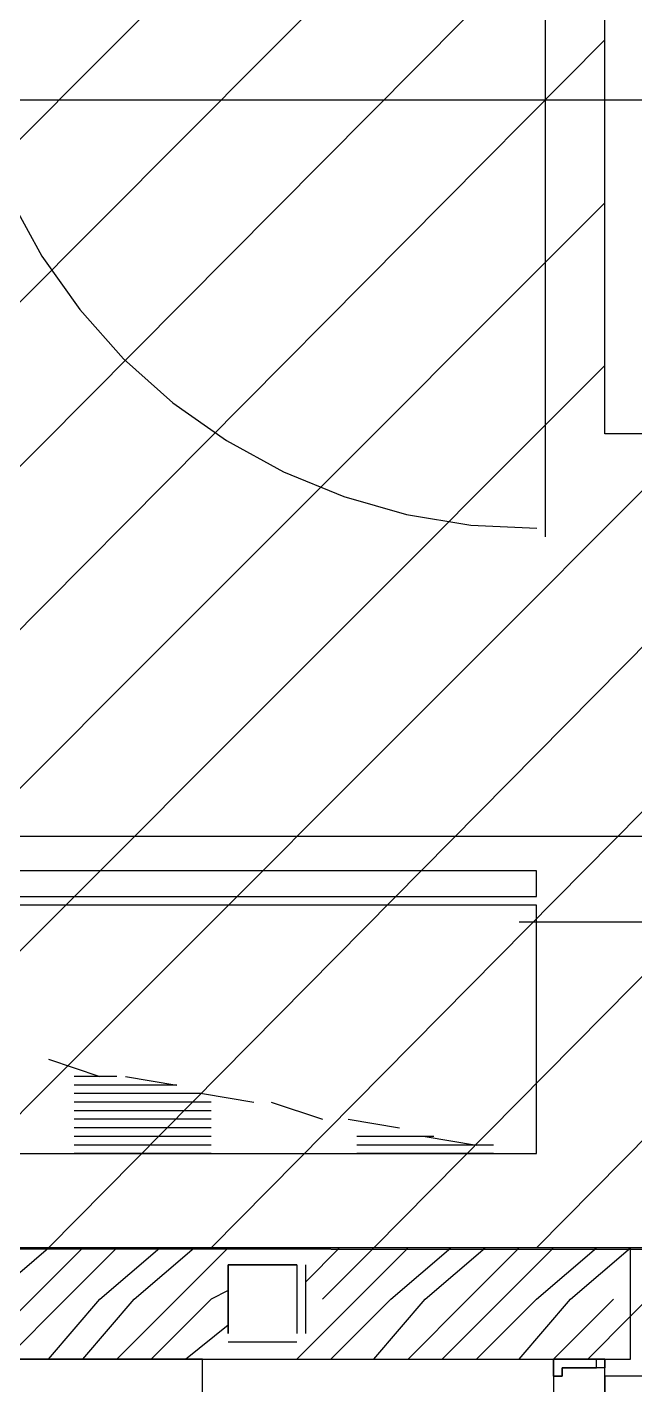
# Model space of a CAD drawing. Header units: metres. Extents: x 1 to 213, y 1 to 147.
# Drawn here: x 73.238 to 73.99, y 98.266 to 99.944 of the extents above; entities that cross this region are included whole.
import ezdxf

# ---------------------------------------------------------------- set-up
doc = ezdxf.new("R2010")
doc.units = ezdxf.units.M
doc.layers.add('00-BASE-ARQUITECTURA', color=8, linetype='Continuous')

msp = doc.modelspace()

# ---------------------------------------------------------------- linework, layer by layer
at = {"layer": '00-BASE-ARQUITECTURA'}
for points in [[(84.6208, 98.5096), (84.6208, 100.9332), (80.5356, 100.9332), (80.5356, 99.441), (73.9528, 99.441), (73.9528, 100.9332), (70.7143, 100.912), (70.7143, 100.0442)], [(84.6208, 98.4355), (84.6208, 100.9332), (80.5356, 100.9332), (80.5356, 99.441), (77.4241, 99.441), (73.9528, 99.441), (73.9528, 100.9332), (72.4394, 100.9332)], [(70.7249, 97.2925), (73.9528, 100.531)], [(70.7249, 97.0915), (73.9528, 100.3299)], [(72.27, 98.4355), (73.9528, 100.1289)], [(73.1485, 100.0448), (73.1524, 99.9633), (73.1656, 99.8834), (73.1875, 99.8059), (73.218, 99.7315), (73.2567, 99.6608), (73.3034, 99.5947), (73.3577, 99.5338), (73.4186, 99.4795), (73.4847, 99.4328), (73.5554, 99.3941), (73.6298, 99.3636), (73.7073, 99.3416), (73.7872, 99.3285), (73.8687, 99.3246)], [(73.8787, 100.0336), (73.8787, 99.3139)], [(72.4711, 98.4355), (73.9528, 99.9278)], [(71.2223, 99.8537), (84.3456, 99.8537)], [(71.2223, 99.8537), (74.4184, 99.8537)], [(71.2223, 99.8537), (84.3456, 99.8537)], [(72.6616, 98.4355), (73.9528, 99.7267)], [(72.8627, 98.4355), (73.9528, 99.5256)], [(73.0638, 98.4355), (74.0692, 99.441)], [(73.2649, 98.4355), (74.2597, 99.441)], [(73.4659, 98.4355), (74.4608, 99.441)], [(73.667, 98.4355), (74.6619, 99.441)], [(73.8681, 98.4355), (74.8629, 99.441)], [(73.9845, 98.3509), (75.064, 99.441)], [(77.6252, 98.9435), (70.9471, 98.9435)], [(74.4819, 98.8377), (73.8469, 98.8377)], [(73.2649, 98.6684), (73.3284, 98.6472)], [(73.3495, 98.6472), (73.3389, 98.6472), (73.3284, 98.6472), (73.3178, 98.6472), (73.3072, 98.6472), (73.2966, 98.6472)], [(73.4236, 98.6366), (73.413, 98.6366), (73.4024, 98.6366), (73.3919, 98.6366), (73.3813, 98.6366), (73.3707, 98.6366), (73.3601, 98.6366), (73.3495, 98.6366), (73.3389, 98.6366), (73.3284, 98.6366), (73.3178, 98.6366), (73.3072, 98.6366), (73.2966, 98.6366)], [(73.3813, 98.6366), (73.3707, 98.6366), (73.3601, 98.6366), (73.3495, 98.6366), (73.3389, 98.6366), (73.3284, 98.6366), (73.3178, 98.6366), (73.3072, 98.6366), (73.2966, 98.6366)], [(73.3601, 98.6472), (73.4236, 98.6366)], [(73.4554, 98.626), (73.4448, 98.626), (73.4342, 98.626), (73.4236, 98.626), (73.413, 98.626), (73.4024, 98.626), (73.3919, 98.626), (73.3813, 98.626), (73.3707, 98.626), (73.3601, 98.626), (73.3495, 98.626), (73.3389, 98.626), (73.3284, 98.626), (73.3178, 98.626), (73.3072, 98.626), (73.2966, 98.626)], [(73.4554, 98.626), (73.5188, 98.6155)], [(73.4659, 98.6155), (73.4554, 98.6155), (73.4448, 98.6155), (73.4342, 98.6155), (73.4236, 98.6155), (73.413, 98.6155), (73.4024, 98.6155), (73.3919, 98.6155), (73.3813, 98.6155), (73.3707, 98.6155), (73.3601, 98.6155), (73.3495, 98.6155), (73.3389, 98.6155), (73.3284, 98.6155), (73.3178, 98.6155), (73.3072, 98.6155), (73.2966, 98.6155)], [(73.4659, 98.6155), (73.4554, 98.6155), (73.4448, 98.6155), (73.4342, 98.6155), (73.4236, 98.6155), (73.413, 98.6155), (73.4024, 98.6155), (73.3919, 98.6155), (73.3813, 98.6155), (73.3707, 98.6155), (73.3601, 98.6155), (73.3495, 98.6155), (73.3389, 98.6155), (73.3284, 98.6155), (73.3178, 98.6155), (73.3072, 98.6155), (73.2966, 98.6155)], [(73.4659, 98.6049), (73.4554, 98.6049), (73.4448, 98.6049), (73.4342, 98.6049), (73.4236, 98.6049), (73.413, 98.6049), (73.4024, 98.6049), (73.3919, 98.6049), (73.3813, 98.6049), (73.3707, 98.6049), (73.3601, 98.6049), (73.3495, 98.6049), (73.3389, 98.6049), (73.3284, 98.6049), (73.3178, 98.6049), (73.3072, 98.6049), (73.2966, 98.6049)], [(73.54, 98.6155), (73.6035, 98.5943)], [(73.4659, 98.5943), (73.4554, 98.5943), (73.4448, 98.5943), (73.4342, 98.5943), (73.4236, 98.5943), (73.413, 98.5943), (73.4024, 98.5943), (73.3919, 98.5943), (73.3813, 98.5943), (73.3707, 98.5943), (73.3601, 98.5943), (73.3495, 98.5943), (73.3389, 98.5943), (73.3284, 98.5943), (73.3178, 98.5943), (73.3072, 98.5943), (73.2966, 98.5943)], [(73.4659, 98.5943), (73.4554, 98.5943), (73.4448, 98.5943), (73.4342, 98.5943), (73.4236, 98.5943), (73.413, 98.5943), (73.4024, 98.5943), (73.3919, 98.5943), (73.3813, 98.5943), (73.3707, 98.5943), (73.3601, 98.5943), (73.3495, 98.5943), (73.3389, 98.5943), (73.3284, 98.5943), (73.3178, 98.5943), (73.3072, 98.5943), (73.2966, 98.5943)], [(73.6353, 98.5943), (73.6988, 98.5837)], [(73.4659, 98.5837), (73.4554, 98.5837), (73.4448, 98.5837), (73.4342, 98.5837), (73.4236, 98.5837), (73.413, 98.5837), (73.4024, 98.5837), (73.3919, 98.5837), (73.3813, 98.5837), (73.3707, 98.5837), (73.3601, 98.5837), (73.3495, 98.5837), (73.3389, 98.5837), (73.3284, 98.5837), (73.3178, 98.5837), (73.3072, 98.5837), (73.2966, 98.5837)], [(73.4659, 98.5731), (73.4554, 98.5731), (73.4448, 98.5731), (73.4342, 98.5731), (73.4236, 98.5731), (73.413, 98.5731), (73.4024, 98.5731), (73.3919, 98.5731), (73.3813, 98.5731), (73.3707, 98.5731), (73.3601, 98.5731), (73.3495, 98.5731), (73.3389, 98.5731), (73.3284, 98.5731), (73.3178, 98.5731), (73.3072, 98.5731), (73.2966, 98.5731)], [(73.4659, 98.5731), (73.4554, 98.5731), (73.4448, 98.5731), (73.4342, 98.5731), (73.4236, 98.5731), (73.413, 98.5731), (73.4024, 98.5731), (73.3919, 98.5731), (73.3813, 98.5731), (73.3707, 98.5731), (73.3601, 98.5731), (73.3495, 98.5731), (73.3389, 98.5731), (73.3284, 98.5731), (73.3178, 98.5731), (73.3072, 98.5731), (73.2966, 98.5731)], [(73.7411, 98.5731), (73.7305, 98.5731), (73.7199, 98.5731), (73.7094, 98.5731), (73.6988, 98.5731), (73.6882, 98.5731), (73.6776, 98.5731), (73.667, 98.5731), (73.6564, 98.5731), (73.6459, 98.5731)], [(73.7094, 98.5731), (73.6988, 98.5731), (73.6882, 98.5731), (73.6776, 98.5731), (73.667, 98.5731), (73.6564, 98.5731), (73.6459, 98.5731)], [(73.7305, 98.5731), (73.794, 98.5625)], [(73.4659, 98.5625), (73.4554, 98.5625), (73.4448, 98.5625), (73.4342, 98.5625), (73.4236, 98.5625), (73.413, 98.5625), (73.4024, 98.5625), (73.3919, 98.5625), (73.3813, 98.5625), (73.3707, 98.5625), (73.3601, 98.5625), (73.3495, 98.5625), (73.3389, 98.5625), (73.3284, 98.5625), (73.3178, 98.5625), (73.3072, 98.5625), (73.2966, 98.5625)], [(73.4659, 98.5625), (73.4554, 98.5625), (73.4448, 98.5625), (73.4342, 98.5625), (73.4236, 98.5625), (73.413, 98.5625), (73.4024, 98.5625), (73.3919, 98.5625), (73.3813, 98.5625), (73.3707, 98.5625), (73.3601, 98.5625), (73.3495, 98.5625), (73.3389, 98.5625), (73.3284, 98.5625), (73.3178, 98.5625), (73.3072, 98.5625), (73.2966, 98.5625)], [(73.4659, 98.5519), (73.4554, 98.5519), (73.4448, 98.5519), (73.4342, 98.5519), (73.4236, 98.5519), (73.413, 98.5519), (73.4024, 98.5519), (73.3919, 98.5519), (73.3813, 98.5519), (73.3707, 98.5519), (73.3601, 98.5519), (73.3495, 98.5519), (73.3389, 98.5519), (73.3284, 98.5519), (73.3178, 98.5519), (73.3072, 98.5519), (73.2966, 98.5519)], [(73.8152, 98.5625), (73.8046, 98.5625), (73.794, 98.5625), (73.7834, 98.5625), (73.7728, 98.5625), (73.7623, 98.5625), (73.7517, 98.5625), (73.7411, 98.5625), (73.7305, 98.5625), (73.7199, 98.5625), (73.7094, 98.5625), (73.6988, 98.5625), (73.6882, 98.5625), (73.6776, 98.5625), (73.667, 98.5625), (73.6564, 98.5625), (73.6459, 98.5625)], [(73.7834, 98.5625), (73.7728, 98.5625), (73.7623, 98.5625), (73.7517, 98.5625), (73.7411, 98.5625), (73.7305, 98.5625), (73.7199, 98.5625), (73.7094, 98.5625), (73.6988, 98.5625), (73.6882, 98.5625), (73.6776, 98.5625), (73.667, 98.5625), (73.6564, 98.5625), (73.6459, 98.5625)], [(73.8152, 98.5519), (73.8046, 98.5519), (73.794, 98.5519), (73.7834, 98.5519), (73.7728, 98.5519), (73.7623, 98.5519), (73.7517, 98.5519), (73.7411, 98.5519), (73.7305, 98.5519), (73.7199, 98.5519), (73.7094, 98.5519), (73.6988, 98.5519), (73.6882, 98.5519), (73.6776, 98.5519), (73.667, 98.5519), (73.6564, 98.5519), (73.6459, 98.5519)], [(73.8258, 98.5519), (73.8681, 98.5519)], [(72.2171, 98.4355), (88.9388, 98.4355), (88.9388, 96.5835), (89.4362, 96.5835), (89.4362, 95.6839), (88.9811, 95.6839), (88.9811, 93.6519), (88.8012, 93.6519), (88.8012, 93.6836), (85.3404, 93.6836), (84.3138, 93.6836), (84.3138, 93.7048), (83.573, 93.7048), (83.573, 92.3501), (80.1652, 92.3501), (80.1652, 93.6836), (78.3766, 93.6836), (78.3766, 92.3819), (73.4554, 92.3819), (73.4554, 93.6836), (72.2277, 93.6836), (72.2171, 98.4355)], [(72.2171, 98.4355), (88.9599, 98.4355), (88.9599, 96.5835), (89.4573, 96.5835), (89.4573, 95.6839), (88.9917, 95.6839), (88.9917, 93.6413), (88.8223, 93.6413), (88.8223, 93.6836), (85.351, 93.6836), (84.3244, 93.6836), (84.3244, 93.7048), (83.5836, 93.7048), (83.5836, 92.3395), (80.1652, 92.3395), (80.1652, 93.6836), (78.3766, 93.6836), (78.3766, 92.3819), (73.4554, 92.3819), (73.4554, 93.6836), (72.2277, 93.6836), (72.2171, 98.4355)], [(72.2171, 98.4355), (88.9599, 98.4355), (88.9917, 93.6413), (88.8223, 93.6413), (88.8223, 93.6836), (85.351, 93.6836), (84.3244, 93.6836), (84.3244, 93.7048), (83.5836, 93.7048), (83.5836, 92.3395), (80.1652, 92.3395), (80.1652, 93.6836), (78.3766, 93.6836), (78.3766, 92.3819), (73.4554, 92.3819), (73.4554, 93.6836), (72.2277, 93.6836), (72.2171, 98.4355)], [(72.2171, 98.4355), (88.9599, 98.4144), (88.9599, 96.5835), (89.4573, 96.5835), (89.4573, 95.6839), (88.9917, 95.6839), (88.9917, 93.6413), (88.8223, 93.6413), (88.8223, 93.6836), (85.351, 93.6836), (83.5836, 93.7048), (83.5836, 92.3395), (80.1652, 92.3395), (80.1652, 93.6836), (78.3766, 93.6836), (78.3766, 92.3819), (73.4659, 92.3819), (73.4554, 93.6836), (72.2277, 93.6836), (72.2171, 98.4355)], [(72.2171, 98.2979), (72.2171, 94.6679), (72.3653, 94.6679), (72.3653, 98.2979), (73.9845, 98.2979), (73.9845, 98.4355), (72.2171, 98.4355), (72.2171, 98.2979)], [(73.1908, 98.372), (73.2649, 98.4355)], [(73.2437, 98.4355), (73.3072, 98.4355)], [(73.2437, 98.372), (73.3072, 98.4355)], [(73.286, 98.372), (73.3495, 98.4355)], [(73.3284, 98.372), (73.4024, 98.4355)], [(73.3389, 98.4355), (73.4024, 98.4355)], [(73.3707, 98.372), (73.4448, 98.4355)], [(73.4236, 98.4355), (73.4871, 98.4355)], [(73.4236, 98.372), (73.4871, 98.4355)], [(73.5188, 98.4355), (73.5824, 98.4355)], [(73.5824, 98.3932), (73.6247, 98.4355)], [(73.6035, 98.372), (73.667, 98.4355)], [(73.6141, 98.4355), (73.6776, 98.4355)], [(73.6459, 98.372), (73.7094, 98.4355)], [(73.6882, 98.372), (73.7623, 98.4355)], [(73.7094, 98.4355), (73.7728, 98.4355)], [(73.7305, 98.372), (73.8046, 98.4355)], [(73.7834, 98.372), (73.8469, 98.4355)], [(73.8046, 98.4355), (73.8681, 98.4355)], [(73.8258, 98.372), (73.8893, 98.4355)], [(73.8681, 98.372), (73.9422, 98.4355)], [(73.8999, 98.4355), (73.9634, 98.4355)], [(73.9104, 98.372), (73.9845, 98.4355)], [(77.985, 98.4355), (73.9845, 98.4355)], [(73.5718, 98.4144), (73.5718, 98.4144), (73.4871, 98.4144), (73.4871, 98.3297)], [(73.4871, 98.3297), (73.4871, 98.4144), (73.5718, 98.4144), (73.5718, 98.3297)], [(73.5824, 98.4144), (73.5824, 98.3297)], [(73.1696, 98.2979), (73.2437, 98.372)], [(73.2119, 98.2979), (73.286, 98.372)], [(73.2649, 98.2979), (73.3284, 98.372)], [(73.3072, 98.2979), (73.3707, 98.372)], [(73.3495, 98.2979), (73.4236, 98.372)], [(73.4871, 98.3826), (73.4659, 98.372), (73.3919, 98.2979)], [(73.5718, 98.2979), (73.6459, 98.372)], [(73.6141, 98.2979), (73.6882, 98.372)], [(73.667, 98.2979), (73.7305, 98.372)], [(73.7094, 98.2979), (73.7834, 98.372)], [(73.7517, 98.2979), (73.8258, 98.372)], [(73.794, 98.2979), (73.8681, 98.372)], [(73.8469, 98.2979), (73.9104, 98.372)], [(73.8893, 98.2979), (73.9634, 98.372)], [(73.9316, 98.2979), (73.9845, 98.3509)], [(73.4342, 98.2979), (73.4871, 98.3403)], [(73.5718, 98.3191), (73.4871, 98.3191)], [(73.5718, 98.3191), (73.4871, 98.3191)], [(73.4554, 98.2979), (72.3653, 98.2979), (72.3653, 95.7262)], [(73.4554, 97.2608), (73.4554, 98.2979)], [(73.9422, 98.2979), (73.9528, 98.2979), (73.9528, 98.2874), (73.8999, 98.2874), (73.8999, 98.2768), (73.8893, 98.2768), (73.8893, 98.2979), (73.8893, 98.2874), (73.8893, 98.2768), (73.8999, 98.2768), (73.8999, 98.2874), (73.9422, 98.2874), (73.9422, 98.2979)]]:
    msp.add_lwpolyline(points, dxfattribs=at)
for points in [[(72.27, 98.8694), (73.8681, 98.8694), (73.8681, 98.9012), (72.27, 98.9012)], [(73.8681, 98.5519), (73.8681, 98.8589), (72.27, 98.8589), (72.27, 98.5519)], [(73.9528, 98.2979), (73.8893, 98.2979), (73.8893, 97.4513), (73.9528, 97.4513)], [(73.9528, 98.2344), (74.7677, 98.2344), (74.7677, 98.2768), (73.9528, 98.2768)]]:
    msp.add_lwpolyline(points, close=True, dxfattribs=at)

doc.saveas('drawing.dxf')
